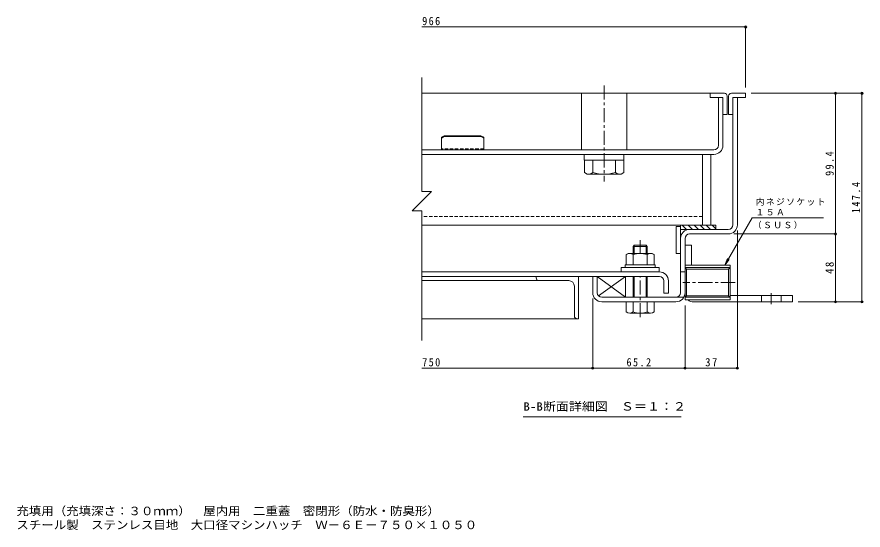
# Model space of a CAD drawing. Units: millimetres on the paper, enlarged 10 times, with parts at other scales. Extents: x -2620 to 2611, y -1962 to 1819.
# Drawn here: x -498 to 2492, y -1962 to -149 of the extents above; entities that cross this region are included whole.
import ezdxf
from ezdxf.enums import TextEntityAlignment as Align

# ---------------------------------------------------------------- set-up
doc = ezdxf.new("R2010")
doc.units = ezdxf.units.MM
doc.header["$LTSCALE"] = 10
doc.header["$PDMODE"] = 32
doc.header["$PDSIZE"] = 8
doc.linetypes.add('CHAIN1', pattern=[8, 5, -1, 1, -1])
doc.linetypes.add('DASHED1', pattern=[1.8, 1.2, -0.6])
for name, color, linetype, lineweight in [('D-1', 2, 'Continuous', 9), ('D-2', 3, 'Continuous', 9), ('D-3', 4, 'Continuous', 9), ('D-5', 7, 'Continuous', 9), ('D-6', 6, 'Continuous', 9), ('D-7', 5, 'Continuous', 5), ('D-8', 5, 'Continuous', 5), ('D-9', 134, 'Continuous', 5), ('D-A', 3, 'Continuous', 9), ('D-B', 6, 'Continuous', 9), ('D-C', 2, 'Continuous', 9), ('D-E', 3, 'Continuous', 9), ('D-F', 7, 'Continuous', 9), ('F-5_F-5ﾚｲﾔ', 7, 'Continuous', 9)]:
    doc.layers.add(name, color=color, linetype=linetype, lineweight=lineweight)
doc.styles.add('ＭＳ ゴシック', font='')
doc.styles.get('ＭＳ ゴシック').set_extended_font_data('MS Gothic')

msp = doc.modelspace()

# ---------------------------------------------------------------- linework, layer by layer
at = {"layer": 'D-1'}
for p, q in [((2031.44, -883.88), (2031.44, -433.88)), ((2031.44, -433.88), (2047.44, -433.88)), ((2047.44, -883.88), (2047.44, -433.88)), ((2015.44, -899.88), (1878.44, -899.88)), ((1878.44, -915.88), (2015.44, -915.88)), ((1846.44, -1123.89), (1846.44, -931.88)), ((1862.44, -931.88), (1862.44, -1123.89)), ((2022.44, -1026), (1862.44, -1026)), ((1862.44, -1026), (1862.44, -1149)), ((2016.63, -1040.93), (1868.25, -1040.93)), ((1868.25, -1134.08), (1868.25, -1040.93)), ((2022.44, -1035.12), (2016.63, -1040.93)), ((2016.63, -1040.93), (2016.63, -1134.08)), ((2022.44, -1026), (2022.44, -1149)), ((1552.44, -1123.89), (1552.44, -1065.89)), ((1862.44, -1049.89), (1846.44, -1049.89)), ((1862.44, -1139.89), (1868.25, -1134.08)), ((2016.63, -1134.08), (1868.25, -1134.08)), ((2022.44, -1139.89), (2016.63, -1134.08)), ((1858.15, -1139.89), (1568.44, -1139.89)), ((1568.44, -1155.89), (1678.94, -1155.89)), ((1728.94, -1155.89), (1830.44, -1155.89)), ((2022.44, -1139.89), (1862.44, -1139.89)), ((2022.44, -1149), (1862.44, -1149))]:
    msp.add_line(p, q, dxfattribs=at)
for points in [[(2022.44, -1035.12), (1862.44, -1035.12), (1868.25, -1040.93)], [(1536.44, -1123.89), (1536.44, -1065.89), (1552.44, -1065.89)]]:
    msp.add_lwpolyline(points, dxfattribs=at)
for centre, radius, start, end in [((2015.44, -883.88), 16, 270, 0), ((2015.44, -883.88), 32, 270, 0), ((1878.44, -931.88), 32, 90, 180), ((1878.44, -931.88), 16, 90, 180), ((1568.44, -1123.89), 32, 180, 270), ((1568.44, -1123.89), 16, 180, 270), ((1830.44, -1123.89), 32, 270, 0), ((1830.44, -1123.89), 16, 270, 0)]:
    msp.add_arc(centre, radius, start, end, dxfattribs=at)
at = {"layer": 'D-2'}
for p, q in [((1996.44, -433.88), (1980.44, -433.88)), ((1980.44, -602.88), (1980.44, -433.88)), ((1996.44, -433.88), (1996.44, -602.88)), ((1964.44, -618.88), (932.18, -618.88)), ((932.18, -634.88), (1964.44, -634.88))]:
    msp.add_line(p, q, dxfattribs=at)
for radius in [16, 32]:
    msp.add_arc((1964.44, -602.88), radius, 270, 0, dxfattribs=at)
at = {"layer": 'D-3'}
for p, q in [((1951.44, -418.88), (932.18, -418.88)), ((1951.44, -433.88), (1996.44, -433.88)), ((1996.44, -433.88), (1996.44, -493.88)), ((2011.44, -428.88), (2011.44, -493.88)), ((2016.44, -428.88), (2016.44, -493.88)), ((2026.44, -418.88), (2076.44, -418.88)), ((2076.44, -433.88), (2031.44, -433.88)), ((2031.44, -433.88), (2031.44, -493.88)), ((2076.44, -418.88), (2076.44, -433.88)), ((1996.44, -493.88), (2011.44, -493.88)), ((2031.44, -493.88), (2016.44, -493.88)), ((1001.44, -573.88), (1011.44, -568.88)), ((1011.44, -572.35), (1001.44, -577.35)), ((1001.44, -573.88), (1001.44, -618.88)), ((1011.44, -572.35), (1011.44, -568.88)), ((1011.44, -568.88), (1141.44, -568.88)), ((1011.44, -572.35), (1141.44, -572.35)), ((1141.44, -572.35), (1141.44, -568.88)), ((1151.44, -573.88), (1141.44, -568.88)), ((1141.44, -572.35), (1151.44, -577.35)), ((1151.44, -573.88), (1151.44, -618.88)), ((1151.44, -618.88), (1001.44, -618.88))]:
    msp.add_line(p, q, dxfattribs=at)
at = {"layer": 'D-3', "linetype": 'DASHED1'}
msp.add_line((1151.44, -614.88), (1001.44, -614.88), dxfattribs=at)
at = {"layer": 'D-3'}
msp.add_lwpolyline([(2001.44, -418.88), (1951.44, -418.88), (1951.44, -433.88)], dxfattribs=at)
for centre, start, end in [((2001.44, -428.88), 0, 90), ((2026.44, -428.88), 90, 180)]:
    msp.add_arc(centre, 10, start, end, dxfattribs=at)
at = {"layer": 'D-5'}
for p, q in [((2002.83, -1026), (2099.34, -858.85)), ((2099.34, -858.85), (2352.08, -858.85)), ((2002.83, -1026), (2012.4, -1002.91)), ((2002.83, -1026), (2018.05, -1006.17)), ((1848.61, -1561.58), (1291.11, -1561.58))]:
    msp.add_line(p, q, dxfattribs=at)
at = {"layer": 'D-6'}
for p, q in [((1831.44, -889.88), (1846.44, -889.88)), ((1831.44, -889.88), (1831.44, -984.88)), ((1846.44, -884.88), (1846.44, -984.88)), ((1867.13, -899.88), (1852.13, -884.88)), ((1888.34, -899.88), (1873.34, -884.88)), ((1909.56, -899.88), (1894.56, -884.88)), ((1930.77, -899.88), (1915.77, -884.88)), ((1951.98, -899.88), (1936.98, -884.88)), ((1971.44, -898.12), (1958.2, -884.88)), ((1971.44, -899.88), (1846.44, -899.88)), ((1831.44, -984.88), (1846.44, -984.88)), ((1552.44, -1065.89), (1552.44, -1123.89)), ((1556.96, -1135.03), (1652.44, -1065.89)), ((1568.44, -1139.89), (1652.44, -1139.89))]:
    msp.add_line(p, q, dxfattribs=at)
msp.add_lwpolyline([(1971.44, -899.88), (1971.44, -884.88), (1846.44, -884.88)], dxfattribs=at)
msp.add_lwpolyline([(1652.44, -1139.89), (1652.44, -1065.89), (1552.44, -1065.89)], close=True, dxfattribs=at)
at = {"layer": 'D-7'}
for p, q in [((1683, -955.89), (1678.94, -959.95)), ((1724.88, -955.89), (1683, -955.89)), ((1683, -983.39), (1683, -955.89)), ((1724.88, -955.89), (1728.94, -959.95)), ((1724.88, -983.39), (1724.88, -955.89)), ((1728.94, -959.95), (1678.94, -959.95)), ((1678.94, -983.39), (1678.94, -959.95)), ((1728.94, -959.95), (1728.94, -983.39)), ((1728.94, -959.95), (1728.94, -983.39)), ((1678.94, -1139.89), (1678.94, -1065.89)), ((1683, -1139.89), (1683, -1065.89)), ((1724.88, -1139.89), (1724.88, -1065.89)), ((1728.94, -1065.89), (1728.94, -1139.89)), ((1654.94, -1191.41), (1654.94, -1155.89)), ((1752.94, -1155.89), (1654.94, -1155.89)), ((1678.94, -1191.41), (1678.94, -1155.89)), ((1728.94, -1155.89), (1728.94, -1191.41)), ((1752.94, -1191.41), (1752.94, -1155.89)), ((1740.94, -1195.89), (1666.94, -1195.89))]:
    msp.add_line(p, q, dxfattribs=at)
at = {"layer": 'D-7', "linetype": 'CHAIN1'}
for p, q in [((1703.94, -983.39), (1703.94, -938.22)), ((1703.94, -1210.28), (1703.94, -1065.89))]:
    msp.add_line(p, q, dxfattribs=at)
at = {"layer": 'D-7', "color": 2, "lineweight": 9}
for p, q in [((1654.87, -988.68), (1661.44, -984.89)), ((1746.44, -984.89), (1661.44, -984.89)), ((1654.87, -988.68), (1654.87, -1024.89)), ((1679.4, -988.68), (1679.4, -1024.89)), ((1728.48, -988.68), (1728.48, -1024.89))]:
    msp.add_line(p, q, dxfattribs=at)
at = {"layer": 'D-7', "color": 134}
for p, q in [((1636.44, -1034.89), (1636.44, -1049.89)), ((1636.44, -1034.89), (1771.44, -1034.89)), ((1771.44, -1034.89), (1771.44, -1049.89)), ((1636.44, -1049.89), (1771.44, -1049.89))]:
    msp.add_line(p, q, dxfattribs=at)
at = {"layer": 'D-7', "color": 6, "lineweight": 9}
for p, q in [((1651.44, -1024.89), (1651.44, -1034.89)), ((1651.44, -1034.89), (1756.44, -1034.89))]:
    msp.add_line(p, q, dxfattribs=at)
at = {"layer": 'D-7', "color": 2, "lineweight": 9}
msp.add_lwpolyline([(1746.44, -984.89), (1753.01, -988.68), (1753.01, -1024.89), (1654.87, -1024.89)], dxfattribs=at)
at = {"layer": 'D-7', "color": 6, "lineweight": 9}
msp.add_lwpolyline([(1651.44, -1024.89), (1756.44, -1024.89), (1756.44, -1034.89)], dxfattribs=at)
at = {"layer": 'D-7', "color": 2, "lineweight": 9}
for centre, radius, start, end in [((1669.35, -1013.77), 28.97, 94.38438, 120), ((1666.37, -1009.09), 24.21, 57.42749, 88.18784), ((1703.94, -1066.09), 81.2, 72.41188, 107.5881), ((1741.51, -1009.09), 24.21, 91.81215, 122.57249), ((1738.53, -1013.77), 28.97, 59.99998, 85.6156)]:
    msp.add_arc(centre, radius, start, end, dxfattribs=at)
at = {"layer": 'D-7'}
for centre, radius, start, end in [((1666.94, -1177.56), 18.33, 229.1022, 310.89809), ((1703.94, -1123.81), 72.08, 249.70546, 290.29454), ((1740.94, -1177.56), 18.33, 229.10191, 310.8978)]:
    msp.add_arc(centre, radius, start, end, dxfattribs=at)
at = {"layer": 'D-8'}
for p, q in [((1923.94, -634.88), (1953.94, -634.88)), ((1923.94, -634.88), (1923.94, -884.88)), ((1953.94, -634.88), (1953.94, -884.88)), ((1923.94, -884.88), (1953.94, -884.88))]:
    msp.add_line(p, q, dxfattribs=at)
at = {"layer": 'D-9'}
for p, q in [((1506.94, -654.88), (1506.94, -699.26)), ((1536.44, -699.4), (1536.44, -654.88)), ((1616.44, -699.4), (1616.44, -654.88)), ((1645.94, -654.88), (1645.94, -699.4)), ((1516.48, -704.76), (1506.94, -699.26)), ((1636.44, -704.88), (1516.69, -704.88)), ((1636.44, -704.88), (1645.94, -699.4))]:
    msp.add_line(p, q, dxfattribs=at)
at = {"layer": 'D-9', "linetype": 'DASHED1'}
msp.add_line((1923.94, -854.88), (932.18, -854.88), dxfattribs=at)
at = {"layer": 'D-9'}
for centre, radius, start, end in [((1517.73, -670.38), 34.53, 267.86055, 302.81094), ((1576.44, -556.29), 148.6, 254.38446, 285.61554), ((1635.15, -670.38), 34.53, 237.18906, 272.13945)]:
    msp.add_arc(centre, radius, start, end, dxfattribs=at)
at = {"layer": 'D-A'}
for p, q in [((1771.94, -1049.89), (932.89, -1049.89)), ((932.89, -1065.89), (1771.94, -1065.89)), ((1787.94, -1081.89), (1787.94, -1124.89)), ((1803.94, -1081.89), (1803.94, -1124.89)), ((1787.94, -1124.89), (1803.94, -1124.89))]:
    msp.add_line(p, q, dxfattribs=at)
for radius in [32, 16]:
    msp.add_arc((1771.94, -1081.89), radius, 0, 90, dxfattribs=at)
at = {"layer": 'D-B'}
for p, q in [((1336.44, -1065.89), (932.89, -1065.89)), ((1336.44, -1065.89), (1486.44, -1065.89)), ((1336.44, -1070.89), (1336.44, -1065.89)), ((1486.44, -1065.89), (1486.44, -1215.89)), ((1346.44, -1080.89), (932.89, -1080.89)), ((1346.44, -1080.89), (1451.44, -1080.89)), ((1471.44, -1205.89), (1471.44, -1100.89)), ((1481.44, -1215.89), (932.89, -1215.89)), ((1481.44, -1215.89), (1486.44, -1215.89))]:
    msp.add_line(p, q, dxfattribs=at)
for centre, radius, start, end in [((1346.44, -1070.89), 10, 180, 270), ((1451.44, -1100.89), 20, 0, 90), ((1481.44, -1205.89), 10, 180, 270)]:
    msp.add_arc(centre, radius, start, end, dxfattribs=at)
at = {"layer": 'D-C', "linetype": 'CHAIN1'}
msp.add_line((1576.44, -391.21), (1576.44, -730.51), dxfattribs=at)
at = {"layer": 'D-C'}
for p, q in [((1496.44, -618.88), (1496.44, -418.88)), ((1496.44, -418.88), (1656.44, -418.88)), ((1656.44, -618.88), (1656.44, -418.88)), ((1496.44, -618.88), (1656.44, -618.88)), ((1923.94, -884.88), (932.18, -884.88))]:
    msp.add_line(p, q, dxfattribs=at)
at = {"layer": 'D-C', "color": 134, "lineweight": 5}
for p, q in [((1506.44, -634.88), (1646.44, -634.88)), ((1646.44, -634.88), (1646.44, -654.88))]:
    msp.add_line(p, q, dxfattribs=at)
at = {"layer": 'D-C'}
msp.add_lwpolyline([(1923.94, -884.88), (1923.94, -634.88), (932.18, -634.88)], dxfattribs=at)
at = {"layer": 'D-C', "color": 134, "lineweight": 5}
msp.add_lwpolyline([(1506.44, -634.88), (1506.44, -654.88), (1646.44, -654.88)], dxfattribs=at)
at = {"layer": 'D-E'}
for p, q in [((1862.44, -955.88), (1862.44, -1123.89)), ((1862.44, -955.88), (1884.94, -955.88)), ((1884.94, -1026), (1884.94, -955.88)), ((2022.44, -1133.39), (2242.44, -1133.39)), ((2132.44, -1155.89), (2132.44, -1133.39)), ((2202.44, -1155.89), (2202.44, -1133.39)), ((2242.44, -1133.39), (2242.44, -1155.89)), ((2242.44, -1155.89), (1892.44, -1155.89))]:
    msp.add_line(p, q, dxfattribs=at)
at = {"layer": 'D-E', "linetype": 'CHAIN1'}
msp.add_line((2167.44, -1164.62), (2167.44, -1125.17), dxfattribs=at)
at = {"layer": 'D-E'}
msp.add_arc((1892.44, -1125.89), 30, 230.3984, 270, dxfattribs=at)
at = {"layer": 'D-F'}
for p, q in [((2076.44, -184.79), (932.18, -184.79)), ((2076.44, -181.79), (2076.44, -398.88)), ((932.18, -363.13), (932.18, -765.65)), ((2490.62, -418.88), (2096.44, -418.88)), ((2394.28, -418.88), (2394.28, -915.88)), ((2487.62, -418.88), (2487.62, -1155.89)), ((966.59, -765.65), (897.77, -834.46)), ((932.18, -765.65), (966.59, -765.65)), ((932.18, -834.46), (897.77, -834.46)), ((932.18, -834.46), (932.18, -1292.42)), ((2397.28, -915.88), (2035.44, -915.88)), ((2047.44, -1393.23), (2047.44, -903.88)), ((2394.28, -915.88), (2394.28, -1155.89)), ((1536.44, -1393.23), (1536.44, -1143.89)), ((2490.62, -1155.89), (2262.44, -1155.89)), ((1862.44, -1393.23), (1862.44, -1169)), ((1536.44, -1390.23), (932.89, -1390.23)), ((1862.44, -1390.23), (1536.44, -1390.23)), ((2047.44, -1390.23), (1862.44, -1390.23))]:
    msp.add_line(p, q, dxfattribs=at)
at = {"layer": 'D-F', "linetype": 'CHAIN1'}
msp.add_line((2039.45, -1087.5), (1855.07, -1087.5), dxfattribs=at)
at = {"layer": 'D-F'}
for p in [(2076.44, -184.79), (2394.28, -418.88), (2487.62, -418.88), (2394.28, -915.88), (2394.28, -1155.89), (2487.62, -1155.89), (1536.44, -1390.23), (1862.44, -1390.23), (2047.44, -1390.23)]:
    msp.add_point(p, dxfattribs=at)

# ---------------------------------------------------------------- texts
at = {"layer": 'D-5', "color": 2, "style": 'ＭＳ ゴシック', "width": 1.15}
msp.add_text('B-B断面詳細図\u3000Ｓ＝１：２', height=29.33, dxfattribs=at).set_placement((1291.11, -1549.08), align=Align.BOTTOM_LEFT)
at = {"layer": 'D-5', "char_height": 21.99, "attachment_point": 7, "style": 'ＭＳ ゴシック'}
for s, insert in [('\\T1.17;内ネジソケット', (2112.08, -816)), ('\\T1.17;１５Ａ', (2112.08, -850.84)), ('\\T1.17;（ＳＵＳ）', (2102.42, -898.69))]:
    msp.add_mtext(s, dxfattribs=dict(at, insert=insert))
at = {"layer": 'D-F', "color": 2, "char_height": 29.33, "attachment_point": 7, "style": 'ＭＳ ゴシック'}
for s, insert in [('\\T1.27;\\W0.9;966', (933.73, -178.79)), ('\\T1.27;\\W0.9;750', (934.01, -1384.23)), ('\\T1.28;\\W0.9;65.2', (1655.69, -1384.23)), ('\\T1.27;\\W0.95;37', (1933.69, -1384.23))]:
    msp.add_mtext(s, dxfattribs=dict(at, insert=insert))
at = {"layer": 'D-F', "color": 2, "char_height": 29.33, "attachment_point": 7, "rotation": 90, "style": 'ＭＳ ゴシック'}
for s, insert in [('\\T1.28;\\W0.9;99.4', (2388.28, -711.13)), ('\\T1.28;\\W0.9;147.4', (2481.62, -842.39)), ('\\T1.27;\\W0.95;48', (2388.28, -1057.14))]:
    msp.add_mtext(s, dxfattribs=dict(at, insert=insert))
at = {"layer": 'F-5_F-5ﾚｲﾔ', "color": 2, "style": 'ＭＳ ゴシック', "width": 1.1}
for s, p in [('充填用（充填深さ：３０ｍｍ）\u3000屋内用\u3000二重蓋\u3000密閉形（防水・防臭形）', (-500.11, -1918.5)), ('スチール製\u3000ステンレス目地\u3000大口径マシンハッチ\u3000Ｗ－６Ｅ－７５０×１０５０', (-500.11, -1967.71))]:
    msp.add_text(s, height=29.33, dxfattribs=at).set_placement(p, align=Align.BOTTOM_LEFT)

doc.saveas('drawing.dxf')
